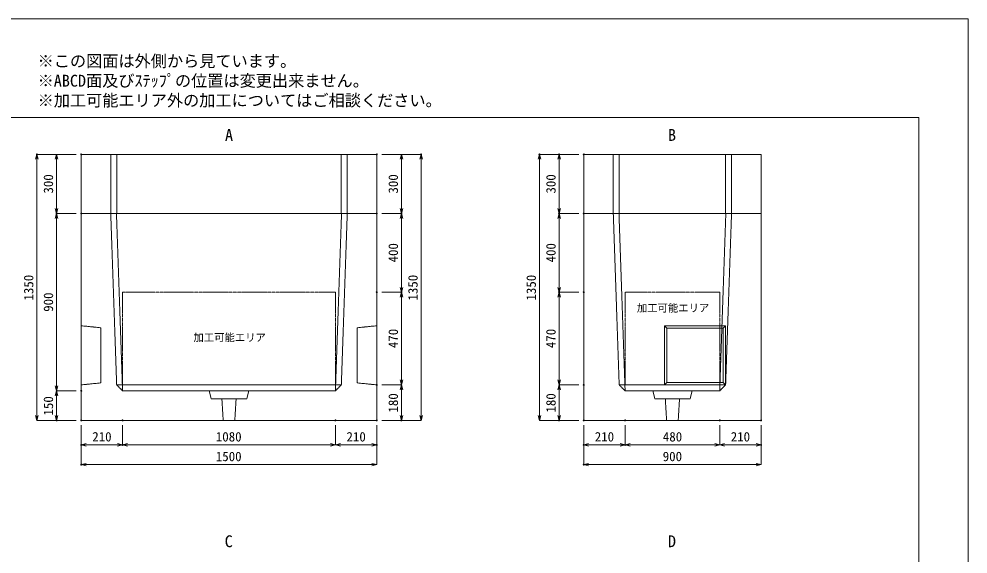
# Model space of a CAD drawing. Units: millimetres, scale not verified. Extents: x -3712 to 3712, y -2625 to 2625.
# Drawn here: x -1103 to 3712, y -91 to 2625 of the extents above; entities that cross this region are included whole.
import ezdxf
from ezdxf.enums import TextEntityAlignment as Align

# ---------------------------------------------------------------- set-up
doc = ezdxf.new("R2010")
doc.units = ezdxf.units.MM
doc.header["$LTSCALE"] = 10
doc.header["$PDMODE"] = 32
doc.header["$PDSIZE"] = 5
doc.linetypes.add('LONG_DASHED1', pattern=[7, 6, -1])
doc.linetypes.add('LONG_DOUBLE_CHAIN', pattern=[21.8, 18, -1, 0.6, -0.6, 0.6, -1])
for name, color, linetype, lineweight in [('0-0_D-TTL', 7, 'Continuous', 9), ('0-1_Defpoints', 7, 'Continuous', 9), ('0-3_D-TTL-TXT', 7, 'Continuous', 9), ('0-5_D-STR-STR5', 1, 'LONG_DOUBLE_CHAIN', 9), ('0-6_D-STR-DIM', 3, 'Continuous', 9), ('0-7_0', 7, 'Continuous', 9), ('0-8_D-STR', 7, 'LONG_DASHED1', 9)]:
    doc.layers.add(name, color=color, linetype=linetype, lineweight=lineweight)
doc.layers.add('0-4_D-STR-TXT', color=7, linetype='Continuous')
doc.styles.add('ＭＳ ゴシック', font='')
doc.styles.get('ＭＳ ゴシック').set_extended_font_data('MS Gothic')

# ---------------------------------------------------------------- blocks, each defined once
blk = doc.blocks.new('A$C4DE05FD1')
at = {"layer": '0-0_D-TTL', "color": 134}
for p, q in [((2000, 38000), (57400, 38000)), ((57400, 38000), (57400, 2000))]:
    blk.add_line(p, q, dxfattribs=at)
at = {"layer": '0-1_Defpoints', "color": 134}
for p, q in [((0, 42000), (59400, 42000)), ((59400, 42000), (59400, 0))]:
    blk.add_line(p, q, dxfattribs=at)
at = {"layer": '0-3_D-TTL-TXT', "style": 'ＭＳ ゴシック'}
for s, p in [('※この図面は外側から見ています。', (21630.46, 39907.83)), ('※ABCD面及びｽﾃｯﾌﾟの位置は変更出来ません。', (21630.46, 39107.83)), ('※加工可能エリア外の加工についてはご相談ください。', (21630.46, 38307.83))]:
    blk.add_text(s, height=481.1, dxfattribs=at).set_placement(p, align=Align.BOTTOM_LEFT)
blk = doc.blocks.new('A$C31CA379A')
at = {"layer": '0-4_D-STR-TXT', "style": 'ＭＳ ゴシック'}
for s, p in [('A', (-162.94, -1095.26)), ('B', (17819.31, -1095.26)), ('C', (-175.69, -17595.27)), ('D', (17819.31, -17595.27))]:
    blk.add_text(s, height=481.1, dxfattribs=at).set_placement(p, align=Align.BOTTOM_LEFT)
blk = doc.blocks.new('_Open30')
at = {"layer": '0-7_0'}
blk.add_line((0, 0), (-10, 0), dxfattribs=at)
blk.add_lwpolyline([(-10, 2.679), (0, 0), (-10, -2.679)], dxfattribs=at)
blk = doc.blocks.new('A$C790A4A03')
at = {"layer": '0-8_D-STR', "linetype": 'Continuous'}
for p, q in [((-7500, 0), (7500, 0)), ((-7500, 0), (-7500, -3000)), ((7500, 0), (7500, -3000)), ((-7500, -3000), (7500, -3000))]:
    blk.add_line(p, q, dxfattribs=at)
at = {"layer": '0-8_D-STR'}
for p, q in [((-6000, 0), (-6000, -3000)), ((-5700, 0), (-5700, -3000)), ((5700, 0), (5700, -3000)), ((6000, 0), (6000, -3000))]:
    blk.add_line(p, q, dxfattribs=at)
blk = doc.blocks.new('A$C5A9F5D8D')
at = {"layer": '0-8_D-STR', "linetype": 'Continuous'}
for p, q in [((-4500, 0), (4500, 0)), ((-4500, 0), (-4500, -3000)), ((4500, 0), (4500, -3000)), ((-4500, -3000), (4500, -3000))]:
    blk.add_line(p, q, dxfattribs=at)
at = {"layer": '0-8_D-STR'}
for p, q in [((-3000, 0), (-3000, -3000)), ((-2700, 0), (-2700, -3000)), ((2700, 0), (2700, -3000)), ((3000, 0), (3000, -3000))]:
    blk.add_line(p, q, dxfattribs=at)
blk = doc.blocks.new('A$C6FEE151A')
at = {"layer": '0-5_D-STR-STR5'}
for points in [[(5400, -4000), (-5400, -4000), (-5400, -8700)], [(5400, -4000), (5400, -8700), (-5400, -8700)]]:
    blk.add_lwpolyline(points, dxfattribs=at)
at = {"layer": '0-8_D-STR', "linetype": 'Continuous'}
for p, q in [((-7500, 0), (7500, 0)), ((7500, 0), (7500, -10500))]:
    blk.add_line(p, q, dxfattribs=at)
at = {"layer": '0-8_D-STR'}
for p, q in [((-6000, 0), (-5700, -8700)), ((-5710.3, 0), (-5400, -9000)), ((5710.3, 0), (5400, -9000)), ((6000, 0), (5700, -8700)), ((-7500, -5700), (-6500, -5800)), ((7500, -5700), (6500, -5800)), ((-6500, -8600), (-6500, -5800)), ((6500, -8600), (6500, -5800)), ((-7500, -8700), (-6500, -8600)), ((7500, -8700), (6500, -8600)), ((-5400, -9000), (-5700, -8700)), ((-5700, -8700), (5700, -8700)), ((-900, -9400), (-1000, -9000)), ((900, -9400), (1000, -9000)), ((-900, -9400), (900, -9400)), ((-360, -9400), (-294.1, -10500)), ((360, -9400), (294.1, -10500))]:
    blk.add_line(p, q, dxfattribs=at)
at = {"layer": '0-8_D-STR', "linetype": 'Continuous'}
blk.add_lwpolyline([(-7500, 0), (-7500, -10500), (7500, -10500)], dxfattribs=at)
at = {"layer": '0-8_D-STR'}
blk.add_lwpolyline([(-5400, -9000), (5400, -9000), (5700, -8700)], dxfattribs=at)
blk = doc.blocks.new('A$C3F8D5074')
at = {"layer": '0-5_D-STR-STR5'}
for points in [[(2400, -4000), (-2400, -4000), (-2400, -8700)], [(2400, -4000), (2400, -8700), (-2400, -8700)]]:
    blk.add_lwpolyline(points, dxfattribs=at)
at = {"layer": '0-8_D-STR', "linetype": 'Continuous'}
for p, q in [((-4500, 0), (4500, 0)), ((4500, 0), (4500, -10500)), ((-400, -5700), (2700, -5700)), ((-400, -5700), (-400, -8700)), ((-280, -5820), (-400, -5700)), ((2700, -5700), (2580, -5820)), ((2700, -5700), (2700, -8700)), ((-280, -5820), (2580, -5820)), ((-280, -5820), (-280, -8580)), ((2580, -5820), (2580, -8580)), ((-280, -8580), (-400, -8700)), ((-280, -8580), (2580, -8580)), ((2700, -8700), (2580, -8580)), ((-400, -8700), (2700, -8700))]:
    blk.add_line(p, q, dxfattribs=at)
at = {"layer": '0-8_D-STR'}
for p, q in [((-2710.3, 0), (-2400, -9000)), ((2710.3, 0), (2400, -9000)), ((3000, 0), (2700, -8700)), ((-2400, -9000), (-2700, -8700)), ((-2400, -9000), (2400, -9000)), ((-900, -9400), (-1000, -9000)), ((900, -9400), (1000, -9000)), ((2400, -9000), (2700, -8700)), ((-900, -9400), (900, -9400)), ((-360, -9400), (-294.1, -10500)), ((360, -9400), (294.1, -10500))]:
    blk.add_line(p, q, dxfattribs=at)
at = {"layer": '0-8_D-STR', "linetype": 'Continuous'}
blk.add_lwpolyline([(-4500, 0), (-4500, -10500), (4500, -10500)], dxfattribs=at)
at = {"layer": '0-8_D-STR'}
blk.add_lwpolyline([(-3000, 0), (-2700, -8700), (2700, -8700)], dxfattribs=at)

msp = doc.modelspace()

# ---------------------------------------------------------------- linework, layer by layer
at = {"layer": '0-1_Defpoints'}
for p in [(-1012.5, 1937.5), (-787.5, 1937.5), (-787.5, 1937.5), (712.5, 1937.5), (937.5, 1937.5), (1537.5, 1937.5), (1637.5, 1937.5), (1762.5, 1937.5), (-912.5, 1637.5), (-912.5, 1637.5), (-787.5, 1637.5), (-787.5, 1637.5), (712.5, 1637.5), (837.5, 1637.5), (1637.5, 1637.5), (1762.5, 1637.5), (1762.5, 1637.5), (712.5, 1237.5), (837.5, 1237.5), (1637.5, 1237.5), (1762.5, 1237.5), (-787.5, 737.5), (712.5, 767.5), (1762.5, 767.5), (-912.5, 587.5), (-787.5, 587.5), (-787.5, 587.5), (-577.5, 587.5), (502.5, 587.5), (712.5, 587.5), (837.5, 587.5), (1637.5, 587.5), (1762.5, 587.5), (1762.5, 587.5), (1972.5, 587.5), (2452.5, 587.5), (2662.5, 587.5), (-787.5, 462.5), (-577.5, 462.5), (712.5, 462.5), (1762.5, 462.5), (1972.5, 462.5), (2662.5, 462.5), (-787.5, 362.5), (1762.5, 362.5)]:
    msp.add_point(p, dxfattribs=at)
at = {"layer": '0-6_D-STR-DIM'}
for p, q in [((-812.5, 1937.5), (-1012.5, 1937.5)), ((-812.5, 1937.5), (-912.5, 1937.5)), ((737.5, 1937.5), (937.5, 1937.5)), ((737.5, 1937.5), (837.5, 1937.5)), ((1737.5, 1937.5), (1537.5, 1937.5)), ((1737.5, 1937.5), (1637.5, 1937.5)), ((-1012.5, 612.5), (-1012.5, 1912.5)), ((-912.5, 1912.5), (-912.5, 1662.5)), ((837.5, 1912.5), (837.5, 1662.5)), ((937.5, 612.5), (937.5, 1912.5)), ((1537.5, 612.5), (1537.5, 1912.5)), ((1637.5, 1662.5), (1637.5, 1912.5)), ((-812.5, 1637.5), (-912.5, 1637.5)), ((-812.5, 1637.5), (-912.5, 1637.5)), ((737.5, 1637.5), (837.5, 1637.5)), ((737.5, 1637.5), (837.5, 1637.5)), ((1737.5, 1637.5), (1637.5, 1637.5)), ((1737.5, 1637.5), (1637.5, 1637.5)), ((-912.5, 762.5), (-912.5, 1612.5)), ((837.5, 1612.5), (837.5, 1262.5)), ((1637.5, 1262.5), (1637.5, 1612.5)), ((737.5, 1237.5), (837.5, 1237.5)), ((737.5, 1237.5), (837.5, 1237.5)), ((837.5, 792.5), (837.5, 1212.5)), ((1737.5, 1237.5), (1637.5, 1237.5)), ((1737.5, 1237.5), (1637.5, 1237.5)), ((1637.5, 792.5), (1637.5, 1212.5)), ((-812.5, 737.5), (-912.5, 737.5)), ((-812.5, 737.5), (-912.5, 737.5)), ((737.5, 767.5), (837.5, 767.5)), ((737.5, 767.5), (837.5, 767.5)), ((837.5, 742.5), (837.5, 612.5)), ((1737.5, 767.5), (1637.5, 767.5)), ((1737.5, 767.5), (1637.5, 767.5)), ((1637.5, 742.5), (1637.5, 612.5)), ((-912.5, 712.5), (-912.5, 612.5)), ((-812.5, 587.5), (-1012.5, 587.5)), ((-812.5, 587.5), (-912.5, 587.5)), ((737.5, 587.5), (837.5, 587.5)), ((737.5, 587.5), (937.5, 587.5)), ((1737.5, 587.5), (1537.5, 587.5)), ((1737.5, 587.5), (1637.5, 587.5)), ((-787.5, 562.5), (-787.5, 362.5)), ((-787.5, 562.5), (-787.5, 462.5)), ((-577.5, 562.5), (-577.5, 462.5)), ((-577.5, 562.5), (-577.5, 462.5)), ((502.5, 562.5), (502.5, 462.5)), ((502.5, 562.5), (502.5, 462.5)), ((712.5, 562.5), (712.5, 462.5)), ((712.5, 562.5), (712.5, 362.5)), ((1762.5, 562.5), (1762.5, 362.5)), ((1762.5, 562.5), (1762.5, 462.5)), ((1972.5, 562.5), (1972.5, 462.5)), ((1972.5, 562.5), (1972.5, 462.5)), ((2452.5, 562.5), (2452.5, 462.5)), ((2452.5, 562.5), (2452.5, 462.5)), ((2662.5, 562.5), (2662.5, 462.5)), ((2662.5, 562.5), (2662.5, 362.5)), ((-602.5, 462.5), (-762.5, 462.5)), ((477.5, 462.5), (-552.5, 462.5)), ((527.5, 462.5), (687.5, 462.5)), ((1947.5, 462.5), (1787.5, 462.5)), ((2427.5, 462.5), (1997.5, 462.5)), ((2477.5, 462.5), (2637.5, 462.5)), ((687.5, 362.5), (-762.5, 362.5)), ((2637.5, 362.5), (1787.5, 362.5))]:
    msp.add_line(p, q, dxfattribs=at)

# ---------------------------------------------------------------- block references
at = {"layer": '0-0_D-TTL', "xscale": 0.125, "yscale": 0.125}
msp.add_blockref('A$C4DE05FD1', (-3712.5, -2625), dxfattribs=at)
at = {"layer": '0-4_D-STR-TXT', "xscale": 0.125, "yscale": 0.125}
msp.add_blockref('A$C31CA379A', (-37.5, 2125), dxfattribs=at)
at = {"layer": '0-6_D-STR-DIM', "xscale": 2.5, "yscale": 2.5}
for p, rotation in [((-1012.5, 1937.5), 90), ((-912.5, 1937.5), 90), ((837.5, 1937.5), 90), ((937.5, 1937.5), 90), ((1537.5, 1937.5), 90), ((1637.5, 1937.5), 90), ((-912.5, 1637.5), 270), ((-912.5, 1637.5), 90), ((837.5, 1637.5), 270), ((837.5, 1637.5), 90), ((1637.5, 1637.5), 270), ((1637.5, 1637.5), 90), ((837.5, 1237.5), 270), ((1637.5, 1237.5), 270), ((837.5, 1237.5), 90), ((1637.5, 1237.5), 90), ((837.5, 767.5), 270), ((1637.5, 767.5), 270), ((-912.5, 737.5), 270), ((-912.5, 737.5), 90), ((837.5, 767.5), 90), ((1637.5, 767.5), 90), ((-1012.5, 587.5), 270), ((-912.5, 587.5), 270), ((837.5, 587.5), 270), ((937.5, 587.5), 270), ((1537.5, 587.5), 270), ((1637.5, 587.5), 270), ((-787.5, 462.5), 180), ((-577.5, 462.5), 180), ((502.5, 462.5), 180), ((1762.5, 462.5), 180), ((1972.5, 462.5), 180), ((2452.5, 462.5), 180), ((-787.5, 362.5), 180), ((1762.5, 362.5), 180)]:
    msp.add_blockref('_Open30', p, dxfattribs=dict(at, rotation=rotation))
for p in [(-577.5, 462.5), (502.5, 462.5), (712.5, 462.5), (1972.5, 462.5), (2452.5, 462.5), (2662.5, 462.5), (712.5, 362.5), (2662.5, 362.5)]:
    msp.add_blockref('_Open30', p, dxfattribs=at)
at = {"layer": '0-8_D-STR', "xscale": 0.1, "yscale": 0.1}
for name, p in [('A$C790A4A03', (-37.5, 1937.5)), ('A$C5A9F5D8D', (2212.5, 1937.5)), ('A$C6FEE151A', (-37.5, 1637.5)), ('A$C3F8D5074', (2212.5, 1637.5))]:
    msp.add_blockref(name, p, dxfattribs=at)

# ---------------------------------------------------------------- texts
at = {"layer": '0-5_D-STR-STR5', "style": 'ＭＳ ゴシック'}
for p in [(2032.15, 1127.02), (-217.85, 977.04)]:
    msp.add_text('加工可能エリア', height=38.49, dxfattribs=at).set_placement(p, align=Align.BOTTOM_LEFT)
at = {"layer": '0-6_D-STR-DIM', "style": 'ＭＳ ゴシック'}
for s, p in [('300', (-915.75, 1738.63)), ('300', (834.25, 1738.63)), ('300', (1634.25, 1738.63)), ('400', (834.25, 1389)), ('400', (1634.25, 1389)), ('1350', (-1015.75, 1195.6)), ('1350', (934.25, 1195.6)), ('1350', (1534.25, 1195.6)), ('900', (-915.75, 1138.38)), ('470', (834.25, 954)), ('470', (1634.25, 954)), ('150', (-915.75, 611.85)), ('180', (834.25, 626.85)), ('180', (1634.25, 626.85))]:
    msp.add_text(s, height=48.09, rotation=90, dxfattribs=at).set_placement(p, align=Align.BOTTOM_LEFT)
for s, p in [('210', (-731.5, 465.75)), ('1080', (-104.4, 465.75)), ('210', (558.5, 465.75)), ('210', (1818.5, 465.75)), ('480', (2164, 465.75)), ('210', (2508.5, 465.75)), ('1500', (-104.4, 365.75)), ('900', (2163.37, 365.75))]:
    msp.add_text(s, height=48.09, dxfattribs=at).set_placement(p, align=Align.BOTTOM_LEFT)

doc.saveas('drawing.dxf')
